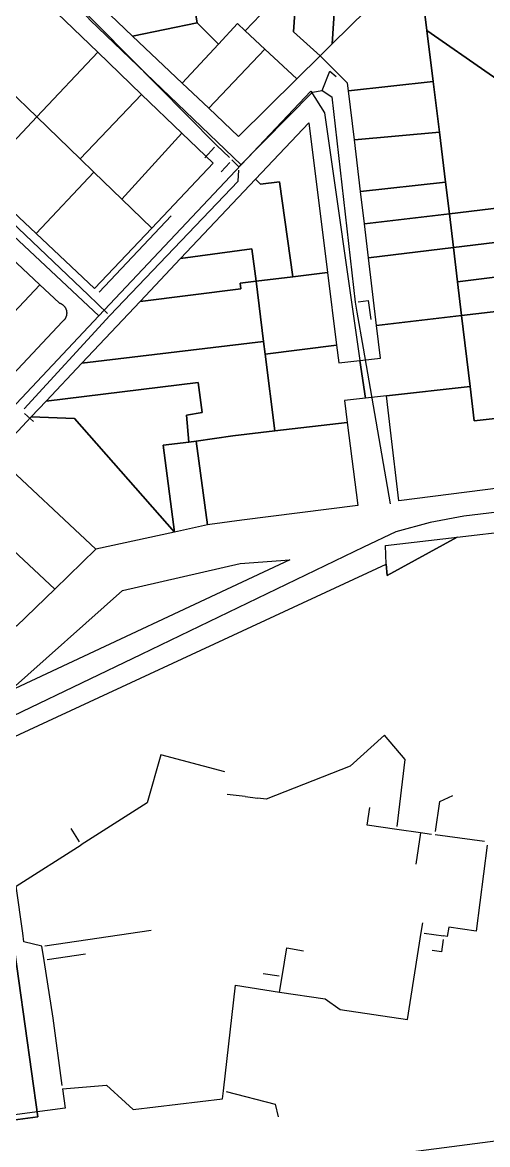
# Model space of a CAD drawing. Extents: x 1876309 to 1899261, y 443723 to 466661.
# Drawn here: x 1890087 to 1890765, y 451072 to 452708 of the extents above; entities that cross this region are included whole.
import ezdxf

# ---------------------------------------------------------------- set-up
doc = ezdxf.new("R2010")
doc.units = 0
doc.header["$MEASUREMENT"] = 0
for name, color, linetype in [('Parcels', 31, 'Continuous'), ('Roads', 7, 'Continuous'), ('Waterlines', 5, 'Continuous')]:
    doc.layers.add(name, color=color, linetype=linetype)

msp = doc.modelspace()

# ---------------------------------------------------------------- linework, layer by layer
at = {"layer": 'Parcels'}
for points in [[(1890489.7, 452808.7), (1890547.4, 452818.9), (1890538.3, 452676.9), (1890520.6, 452659.3), (1890481.8, 452694.3), (1890489.7, 452808.7)], [(1890411.7, 452696), (1890400.4, 452706.6), (1890372.7, 452676.7), (1890341.8, 452707.6), (1890329.4, 452780.3), (1890431.2, 452798.3), (1890444.9, 452730.8), (1890411.7, 452696)], [(1890411.7, 452696), (1890444.9, 452730.8), (1890431.2, 452798.3), (1890489.7, 452808.7), (1890481.8, 452694.3), (1890520.6, 452659.3), (1890486.7, 452625.9), (1890440.1, 452669.4), (1890411.7, 452696)], [(1890663.6, 452800.6), (1890676.3, 452696.6), (1890685.4, 452622.2), (1890562.1, 452608.4), (1890560.8, 452619.8), (1890520.6, 452659.3), (1890538.3, 452676.9), (1890663.6, 452800.6)], [(1890372.7, 452676.7), (1890319.9, 452619.7), (1890247.6, 452688.3), (1890341.8, 452707.6), (1890372.7, 452676.7)], [(1890411.7, 452696), (1890440.1, 452669.4), (1890358.6, 452583), (1890319.9, 452619.7), (1890372.7, 452676.7), (1890400.4, 452706.6), (1890411.7, 452696)], [(1890685.4, 452622.2), (1890676.3, 452696.6), (1890857.7, 452570), (1890872.5, 452448.9), (1890833.4, 452444.1), (1890709, 452428.9), (1890703.4, 452475.3), (1890694.5, 452548), (1890685.4, 452622.2)], [(1890358.6, 452583), (1890440.1, 452669.4), (1890486.7, 452625.9), (1890401.7, 452542), (1890358.6, 452583)], [(1890260.5, 452603.3), (1890171, 452509.4), (1890107.9, 452570.4), (1890196.8, 452664.7), (1890260.5, 452603.3)], [(1890570.7, 452537), (1890562.1, 452608.4), (1890685.4, 452622.2), (1890694.5, 452548), (1890570.7, 452537)], [(1890066.8, 452610.2), (1890107.9, 452570.4), (1890022.5, 452479.9), (1889980.1, 452519.7), (1890066.8, 452610.2)], [(1890260.5, 452603.3), (1890319.2, 452546.7), (1890231.7, 452450.7), (1890191.2, 452489.8), (1890171, 452509.4), (1890260.5, 452603.3)], [(1890171, 452509.4), (1890191.2, 452489.8), (1890107.1, 452400.3), (1890022.5, 452479.9), (1890107.9, 452570.4), (1890171, 452509.4)], [(1890426.8, 452479.7), (1890504.2, 452561.9), (1890531.6, 452343.6), (1890480.8, 452337.5), (1890461.5, 452475.8), (1890434, 452472.6), (1890426.8, 452479.7)], [(1890275.4, 452408.4), (1890231.7, 452450.7), (1890319.2, 452546.7), (1890364.8, 452502.9), (1890275.4, 452408.4)], [(1890703.4, 452475.3), (1890579.7, 452461.8), (1890570.7, 452537), (1890694.5, 452548), (1890703.4, 452475.3)], [(1890275.4, 452408.4), (1890192.1, 452320.4), (1890107.1, 452400.3), (1890191.2, 452489.8), (1890231.7, 452450.7), (1890275.4, 452408.4)], [(1890426.8, 452479.7), (1890434, 452472.6), (1890461.5, 452475.8), (1890480.8, 452337.5), (1890427.4, 452331), (1890421.5, 452378.3), (1890317.6, 452363.9), (1890426.8, 452479.7)], [(1890579.7, 452461.8), (1890703.4, 452475.3), (1890709, 452428.9), (1890585.4, 452414.6), (1890579.7, 452461.8)], [(1890709, 452428.9), (1890833.4, 452444.1), (1890839.5, 452395), (1890714.9, 452380), (1890709, 452428.9)], [(1890709, 452428.9), (1890714.9, 452380), (1890591.3, 452365.2), (1890585.4, 452414.6), (1890709, 452428.9)], [(1890720.8, 452330), (1890714.9, 452380), (1890839.5, 452395), (1890845.6, 452345.6), (1890720.8, 452330)], [(1890427.4, 452331), (1890404.5, 452328.2), (1890405.3, 452319.7), (1890258.7, 452301.4), (1890317.6, 452363.9), (1890421.5, 452378.3), (1890427.4, 452331)], [(1890720.8, 452330), (1890726.7, 452280.8), (1890603.1, 452266.3), (1890591.3, 452365.2), (1890714.9, 452380), (1890720.8, 452330)], [(1889985.8, 452275.1), (1890070.6, 452365), (1890112.6, 452325.7), (1890028, 452236.3), (1890009, 452253.8), (1889985.8, 452275.1)], [(1890427.4, 452331), (1890480.8, 452337.5), (1890531.6, 452343.6), (1890544.8, 452237.5), (1890440.9, 452224.3), (1890438.5, 452243.1), (1890427.4, 452331)], [(1890726.7, 452280.8), (1890720.8, 452330), (1890845.6, 452345.6), (1890851.8, 452295.4), (1890726.7, 452280.8)], [(1890258.7, 452301.4), (1890405.3, 452319.7), (1890404.5, 452328.2), (1890427.4, 452331), (1890438.5, 452243.1), (1890173.9, 452211.4), (1890258.7, 452301.4)], [(1890739.1, 452177.6), (1890726.7, 452280.8), (1890851.8, 452295.4), (1890870.9, 452141.5), (1890745, 452127.5), (1890739.1, 452177.6)], [(1890578.5, 452215.3), (1890608.8, 452218.7), (1890603.1, 452266.3), (1890726.7, 452280.8), (1890739.1, 452177.6), (1890617.6, 452163.7), (1890586.9, 452160.3), (1890578.5, 452215.3)], [(1890438.5, 452243.1), (1890440.9, 452224.3), (1890455, 452112.6), (1890393.5, 452105.3), (1890340, 452097.5), (1890329.4, 452096.2), (1890326, 452135.7), (1890349.1, 452139.3), (1890343, 452183.3), (1890121.5, 452155.8), (1890173.9, 452211.4), (1890438.5, 452243.1)], [(1890544.8, 452237.5), (1890548.1, 452211.8), (1890578.5, 452215.3), (1890586.9, 452160.3), (1890556.2, 452157), (1890560.3, 452125), (1890455, 452112.6), (1890440.9, 452224.3), (1890544.8, 452237.5)], [(1890308.5, 451965.2), (1890163.2, 452130.5), (1890100, 452133), (1890121.5, 452155.8), (1890343, 452183.3), (1890349.1, 452139.3), (1890326, 452135.7), (1890329.4, 452096.2), (1890291.9, 452091.8), (1890308.5, 451965.2)], [(1890870.9, 452141.5), (1890883.2, 452042.2), (1890635.2, 452010.6), (1890623.3, 452113.9), (1890617.6, 452163.7), (1890739.1, 452177.6), (1890745, 452127.5), (1890870.9, 452141.5)], [(1890308.5, 451965.2), (1890194.3, 451940.4), (1890047.5, 452077.4), (1890100, 452133), (1890163.2, 452130.5), (1890308.5, 451965.2)], [(1890356.8, 451975.7), (1890340, 452097.5), (1890393.5, 452105.3), (1890455, 452112.6), (1890560.3, 452125), (1890575.8, 452004), (1890406.6, 451982.4), (1890360, 451976.4), (1890356.8, 451975.7)], [(1890308.5, 451965.2), (1890291.9, 452091.8), (1890329.4, 452096.2), (1890340, 452097.5), (1890356.8, 451975.7), (1890308.5, 451965.2)], [(1890134.1, 451881.8), (1889990, 452016.3), (1890047.5, 452077.4), (1890194.3, 451940.4), (1890134.1, 451881.8)], [(1890078.5, 451827.7), (1889936.8, 451959.9), (1889990, 452016.3), (1890134.1, 451881.8), (1890078.5, 451827.7)], [(1890720.3, 451957.8), (1890618.3, 451901.9), (1890617.1, 451918.5), (1890616.2, 451945.7), (1890720.3, 451957.8)], [(1890476.5, 451924.8), (1890068.1, 451733.2), (1890232.8, 451880), (1890404.2, 451919.3), (1890476.5, 451924.8)], [(1890072.6, 451376.9), (1890109.5, 451112.7), (1889956.3, 451092.2), (1889915.5, 451356.5), (1890072.6, 451376.9)]]:
    msp.add_lwpolyline(points, close=True, dxfattribs=at)
for points in [[(1890663.6, 452800.6), (1890538.3, 452676.9), (1890547.4, 452818.9)], [(1890801.4, 452708.3), (1890804.5, 452699), (1890807.9, 452689.7), (1890811.6, 452680.6), (1890815.6, 452671.7), (1890820, 452662.9), (1890824.7, 452654.2), (1890829.6, 452645.7), (1890834.9, 452637.4), (1890840.5, 452629.3), (1890846.3, 452621.4), (1890852.4, 452613.7), (1890857.7, 452570), (1890676.3, 452696.6), (1890663.6, 452800.6)], [(1890329.4, 452780.3), (1890341.8, 452707.6), (1890247.6, 452688.3), (1890203.6, 452730.1)], [(1890125.5, 452733.3), (1890196.8, 452664.7), (1890196.8, 452664.7), (1890107.9, 452570.4), (1890066.8, 452610.2), (1890022, 452653.5), (1889999.2, 452675.6), (1890092.4, 452739.7)], [(1890028, 452236.3), (1890112.6, 452325.7), (1890140.8, 452299.3), (1890141.3, 452299.1), (1890141.8, 452298.9), (1890142.3, 452298.7), (1890142.8, 452298.5), (1890143.2, 452298.3), (1890143.7, 452298), (1890144.2, 452297.7), (1890144.6, 452297.5), (1890145.1, 452297.1), (1890145.5, 452296.8), (1890145.9, 452296.5), (1890146.3, 452296.1), (1890146.7, 452295.8), (1890147.1, 452295.4), (1890147.5, 452295), (1890147.8, 452294.6), (1890148.2, 452294.2), (1890148.5, 452293.8), (1890148.8, 452293.4), (1890149.1, 452292.9), (1890149.4, 452292.4), (1890149.7, 452292), (1890149.9, 452291.5), (1890150.2, 452291), (1890150.4, 452290.5), (1890150.6, 452290), (1890150.8, 452289.5), (1890150.9, 452289), (1890151.1, 452288.5), (1890151.2, 452288), (1890151.3, 452287.5), (1890151.4, 452286.9), (1890151.5, 452286.4), (1890151.5, 452285.9), (1890151.6, 452285.3), (1890151.6, 452284.8), (1890151.6, 452284.3), (1890151.6, 452283.7), (1890151.5, 452283.2), (1890151.5, 452282.7), (1890151.4, 452282.1), (1890151.3, 452281.6), (1890151.2, 452281.1), (1890151.1, 452280.5), (1890150.9, 452280), (1890150.8, 452279.5), (1890150.6, 452279), (1890150.4, 452278.5), (1890150.2, 452278), (1890150, 452277.5), (1890149.7, 452277.1), (1890149.4, 452276.6), (1890149.2, 452276.1), (1890148.9, 452275.7), (1890148.6, 452275.3), (1890148.2, 452274.8), (1890147.9, 452274.4), (1890147.5, 452274), (1890147.2, 452273.6), (1890146.8, 452273.2), (1890146.4, 452272.9), (1890146, 452272.5), (1890145.6, 452272.2), (1890145.1, 452271.9), (1890073, 452195)], [(1889961.5, 451614.3), (1890617.1, 451918.5), (1890618.3, 451901.9), (1890720.3, 451957.8), (1890886.6, 451977)], [(1889956.3, 451092.2), (1890109.5, 451112.7), (1890072.6, 451376.9)], [(1890828.4, 451083.7), (1890187, 451000)]]:
    msp.add_lwpolyline(points, dxfattribs=at)
at = {"layer": 'Roads'}
for p, q in [((1890507.2, 452608.2), (1890405.9, 452500.8)), ((1890405.9, 452500.8), (1890198.2, 452280.3))]:
    msp.add_line(p, q, dxfattribs=at)
for points in [[(1890125.5, 452779.3), (1890185.7, 452711.6), (1890405.9, 452500.8)], [(1889855.8, 452601.3), (1889863.8, 452594), (1890198.2, 452280.3)], [(1890507.2, 452608.2), (1890527, 452576.4), (1890578.5, 452215.2)], [(1890198.2, 452280.3), (1889987.5, 452056.4), (1889986.6, 452055.4)], [(1890928.9, 452012.1), (1890730, 451988.5), (1890680.9, 451979), (1890631.2, 451965.4), (1890583.8, 451943.2), (1890260, 451786.5), (1889998.8, 451661.2), (1889953.3, 451637.6), (1889911.8, 451609), (1889877.6, 451569.3), (1889856.1, 451528.9)]]:
    msp.add_lwpolyline(points, dxfattribs=at)
at = {"layer": 'Waterlines', "color": 5}
for p, q in [((1890154.2, 452747.7), (1890369.8, 452529.5)), ((1890523.8, 452609.2), (1890535, 452637)), ((1890535, 452637), (1890544.2, 452629.3)), ((1889872.7, 452606.1), (1890182.7, 452311)), ((1890367, 452526.4), (1890352.8, 452510.8)), ((1890388.8, 452511.1), (1890369.8, 452529.5)), ((1890389.1, 452504.2), (1890376.4, 452490.6)), ((1890402.6, 452497.9), (1890392.4, 452507.7)), ((1890401.4, 452476.8), (1890402.3, 452492.9)), ((1890214.5, 452280.7), (1890401.4, 452476.8)), ((1890199.1, 452314.9), (1890303.9, 452426.3)), ((1890182.7, 452311), (1890211.2, 452283.8)), ((1890571.9, 452300.1), (1890574.3, 452285.9)), ((1890089.7, 452144.6), (1890214.5, 452280.7)), ((1890574.3, 452285.9), (1890583.5, 452233.2)), ((1890583.5, 452233.2), (1890622.8, 452006.4)), ((1890090.3, 452138), (1890103.5, 452126.2)), ((1890268.6, 451570.2), (1890172.6, 451509.1)), ((1890411.6, 451579.4), (1890385.4, 451582.4)), ((1890411.6, 451579.4), (1890430.2, 451577.2)), ((1890589.1, 451538), (1890593.2, 451563.6)), ((1890632.6, 451531.6), (1890589.1, 451538)), ((1890157.6, 451532.7), (1890170, 451513.3)), ((1890666.9, 451526.6), (1890632.6, 451531.6)), ((1890666.9, 451526.6), (1890660.1, 451480.7)), ((1890683.2, 451524.2), (1890666.9, 451526.6)), ((1890760, 451514.1), (1890688.2, 451523.5)), ((1890668.1, 451381.1), (1890670.4, 451395.5)), ((1890119.9, 451362), (1890274.5, 451384.5)), ((1890672.4, 451380.5), (1890700.7, 451376.2)), ((1890118.8, 451340.6), (1890115.4, 451361.4)), ((1890465.4, 451317.1), (1890472.1, 451358.7)), ((1890472.1, 451358.7), (1890496.8, 451354.4)), ((1890179.1, 451349.8), (1890123.3, 451341.3)), ((1890461, 451317.8), (1890438, 451321.1)), ((1890461.8, 451294.5), (1890465.4, 451317.1)), ((1890461.8, 451294.5), (1890527.9, 451284.4))]:
    msp.add_line(p, q, dxfattribs=at)
for points in [[(1890402.6, 452497.9), (1890509.6, 452606.5), (1890523.8, 452609.2)], [(1890523.8, 452609.2), (1890538, 452599.7), (1890571.9, 452300.1)], [(1890576.4, 452300.7), (1890590.8, 452302.8), (1890594.5, 452274.9)], [(1890633.1, 451535.9), (1890644.8, 451633.6), (1890614.7, 451669.2), (1890564.6, 451623.6), (1890442.2, 451575.8), (1890430.2, 451577.2)], [(1890381.8, 451615.6), (1890288.6, 451640.3), (1890268.6, 451570.2)], [(1890688.9, 451528.6), (1890695, 451572.4), (1890714.2, 451581)], [(1890087.7, 451380.1), (1890078, 451448.9), (1890172.6, 451509.1)], [(1890764.3, 451508.6), (1890748.3, 451383.4), (1890708.2, 451388.9), (1890706, 451375.4), (1890700.7, 451376.2)], [(1890115.4, 451361.4), (1890089.4, 451367.8), (1890087.7, 451380.1)], [(1890527.9, 451284.4), (1890550.1, 451268.8), (1890648.1, 451254.4), (1890668.1, 451381.1)], [(1890700, 451371.3), (1890697.4, 451352.9), (1890684.2, 451355)], [(1890145, 451158), (1890131.7, 451256.6), (1890118.8, 451340.6)], [(1890380.1, 451150.2), (1890397.7, 451304.4), (1890461.8, 451294.5)], [(1890145.7, 451153.2), (1890149.5, 451125.3), (1889964.7, 451100.9), (1889962.1, 451115.7)], [(1890145.7, 451153.2), (1890209.6, 451158.7), (1890237.2, 451133.5)], [(1890237.2, 451133.5), (1890248.5, 451123.1), (1890378.7, 451138.7), (1890380.1, 451150.2)], [(1890383.8, 451149.3), (1890455.5, 451130.9), (1890459.8, 451112.7)]]:
    msp.add_lwpolyline(points, dxfattribs=at)

doc.saveas('drawing.dxf')
